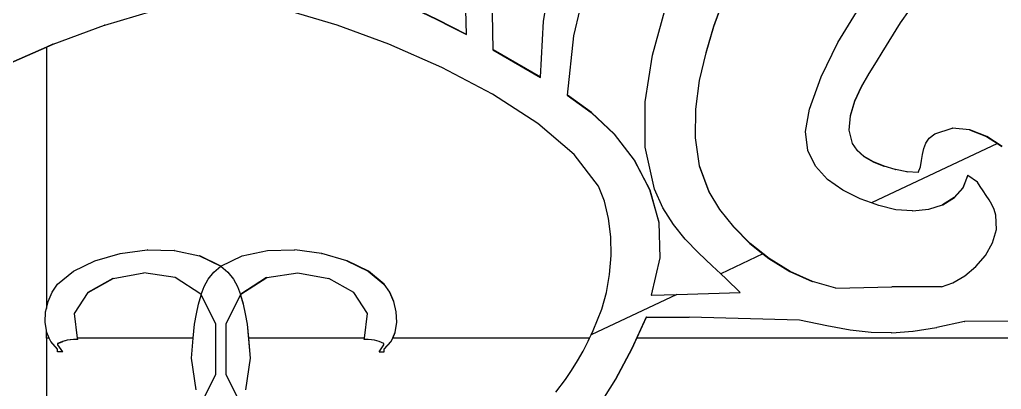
# Model space of a CAD drawing. Header units: inches. Extents: x 1397 to 20304, y -27267 to -746.
# Drawn here: x 3471.11 to 3485.87, y -9117.46 to -9111.9 of the extents above; entities that cross this region are included whole.
import ezdxf

# ---------------------------------------------------------------- set-up
doc = ezdxf.new("R2010")
doc.units = ezdxf.units.IN
doc.header["$LTSCALE"] = 17
doc.header["$MEASUREMENT"] = 0
doc.layers.add('OUTLINE', color=1, linetype='Continuous', lineweight=25)

# ---------------------------------------------------------------- blocks, each defined once
blk = doc.blocks.new('fddd')
for p, q in [((-419.99, -3286.89), (-419.865, -3286.128)), ((-421.148, -3287.087), (-421.168, -3286.307)), ((-414.344, -3286.512), (-414.623, -3286.913)), ((-414.619, -3286.913), (-414.339, -3286.512)), ((-426.584, -3286.947), (-425.881, -3286.737)), ((-423.093, -3286.947), (-423.801, -3286.737)), ((-419.44, -3286.708), (-419.536, -3287.11)), ((-419.531, -3287.11), (-419.436, -3286.708)), ((-418.352, -3287.397), (-418.159, -3286.709)), ((-417.304, -3286.613), (-417.431, -3286.97)), ((-417.426, -3286.97), (-417.299, -3286.613)), ((-415.561, -3287.208), (-415.244, -3286.687)), ((-421.822, -3286.753), (-421.592, -3286.865)), ((-421.588, -3286.865), (-421.817, -3286.753)), ((-421.592, -3286.865), (-421.368, -3286.979)), ((-421.592, -3286.865), (-421.588, -3286.865)), ((-421.363, -3286.979), (-421.588, -3286.865)), ((-420.759, -3286.77), (-420.751, -3287.318)), ((-420.746, -3287.318), (-420.755, -3286.77)), ((-420.032, -3287.73), (-419.99, -3286.89)), ((-427.362, -3287.234), (-426.589, -3286.947)), ((-426.584, -3286.947), (-426.589, -3286.947)), ((-422.316, -3287.234), (-423.093, -3286.947)), ((-421.368, -3286.979), (-421.363, -3286.979)), ((-421.368, -3286.979), (-421.148, -3287.09)), ((-421.148, -3287.087), (-421.363, -3286.979)), ((-417.431, -3286.97), (-417.55, -3287.364)), ((-417.545, -3287.364), (-417.426, -3286.97)), ((-417.431, -3286.97), (-417.426, -3286.97)), ((-414.623, -3286.913), (-414.899, -3287.359)), ((-414.894, -3287.359), (-414.619, -3286.913)), ((-414.623, -3286.913), (-414.619, -3286.913)), ((-421.148, -3287.09), (-421.148, -3287.087)), ((-419.536, -3287.11), (-419.635, -3288.002)), ((-419.63, -3288.002), (-419.531, -3287.11)), ((-419.536, -3287.11), (-419.531, -3287.11)), ((-427.464, -3287.277), (-428.163, -3287.585)), ((-428.158, -3287.585), (-427.464, -3287.279)), ((-427.464, -3287.279), (-427.362, -3287.234)), ((-427.367, -3287.234), (-427.464, -3287.277)), ((-427.464, -3287.277), (-427.464, -3287.279)), ((-427.464, -3287.279), (-427.464, -3291.207)), ((-427.362, -3287.234), (-427.367, -3287.234)), ((-421.519, -3287.585), (-422.316, -3287.234)), ((-420.751, -3287.318), (-420.746, -3287.318)), ((-420.751, -3287.318), (-420.032, -3287.733)), ((-420.032, -3287.73), (-420.746, -3287.318)), ((-415.812, -3287.727), (-415.561, -3287.208)), ((-418.461, -3288.099), (-418.352, -3287.397)), ((-417.55, -3287.364), (-417.646, -3287.782)), ((-417.641, -3287.782), (-417.545, -3287.364)), ((-417.55, -3287.364), (-417.545, -3287.364)), ((-414.899, -3287.359), (-414.987, -3287.497)), ((-414.982, -3287.497), (-414.894, -3287.359)), ((-414.899, -3287.359), (-414.894, -3287.359)), ((-420.755, -3287.988), (-421.519, -3287.585)), ((-414.987, -3287.497), (-415.097, -3287.673)), ((-415.092, -3287.673), (-414.982, -3287.497)), ((-414.987, -3287.497), (-414.982, -3287.497)), ((-420.032, -3287.733), (-420.032, -3287.73)), ((-415.99, -3288.209), (-415.812, -3287.727)), ((-415.097, -3287.673), (-415.21, -3287.874)), ((-415.206, -3287.874), (-415.092, -3287.673)), ((-415.097, -3287.673), (-415.092, -3287.673)), ((-417.646, -3287.782), (-417.704, -3288.213)), ((-417.7, -3288.213), (-417.641, -3287.782)), ((-417.646, -3287.782), (-417.641, -3287.782)), ((-415.21, -3287.874), (-415.31, -3288.092)), ((-415.306, -3288.092), (-415.206, -3287.874)), ((-415.21, -3287.874), (-415.206, -3287.874)), ((-420.074, -3288.428), (-420.755, -3287.988)), ((-419.635, -3288.002), (-419.63, -3288.002)), ((-419.635, -3288.002), (-419.272, -3288.261)), ((-419.267, -3288.261), (-419.63, -3288.002)), ((-418.46, -3288.782), (-418.461, -3288.099)), ((-417.704, -3288.213), (-417.71, -3288.643)), ((-417.705, -3288.643), (-417.7, -3288.213)), ((-417.704, -3288.213), (-417.7, -3288.213)), ((-416.049, -3288.547), (-415.99, -3288.209)), ((-415.31, -3288.092), (-415.378, -3288.313)), ((-415.373, -3288.313), (-415.306, -3288.092)), ((-415.31, -3288.092), (-415.306, -3288.092)), ((-419.272, -3288.261), (-419.267, -3288.261)), ((-419.272, -3288.261), (-418.927, -3288.589)), ((-418.922, -3288.589), (-419.267, -3288.261)), ((-415.378, -3288.313), (-415.396, -3288.529)), ((-415.391, -3288.529), (-415.373, -3288.313)), ((-415.378, -3288.313), (-415.373, -3288.313)), ((-419.526, -3288.893), (-420.074, -3288.428)), ((-414.105, -3288.583), (-413.844, -3288.499)), ((-413.844, -3288.499), (-413.84, -3288.499)), ((-413.84, -3288.499), (-413.841, -3288.499)), ((-413.581, -3288.52), (-413.84, -3288.499)), ((-418.927, -3288.589), (-418.922, -3288.589)), ((-418.927, -3288.589), (-418.625, -3288.98)), ((-418.62, -3288.98), (-418.922, -3288.589)), ((-417.71, -3288.643), (-417.705, -3288.643)), ((-417.71, -3288.643), (-417.648, -3289.061)), ((-417.643, -3289.061), (-417.705, -3288.643)), ((-416.012, -3288.832), (-416.049, -3288.547)), ((-415.396, -3288.529), (-415.391, -3288.529)), ((-415.396, -3288.529), (-415.345, -3288.728)), ((-415.34, -3288.728), (-415.391, -3288.529)), ((-414.239, -3288.721), (-414.187, -3288.646)), ((-414.187, -3288.646), (-414.105, -3288.583)), ((-413.581, -3288.52), (-413.328, -3288.62)), ((-413.581, -3288.52), (-413.577, -3288.52)), ((-413.323, -3288.62), (-413.577, -3288.52)), ((-413.328, -3288.62), (-413.323, -3288.62)), ((-413.328, -3288.62), (-413.162, -3288.728)), ((-413.091, -3288.772), (-413.323, -3288.62)), ((-418.321, -3289.412), (-418.46, -3288.782)), ((-415.345, -3288.728), (-415.34, -3288.728)), ((-415.345, -3288.728), (-415.278, -3288.829)), ((-415.273, -3288.829), (-415.34, -3288.728)), ((-413.162, -3288.728), (-415.058, -3289.62)), ((-414.289, -3288.893), (-414.27, -3288.804)), ((-414.27, -3288.804), (-414.239, -3288.721)), ((-413.162, -3288.728), (-413.096, -3288.772)), ((-419.164, -3289.371), (-419.526, -3288.893)), ((-415.897, -3289.07), (-416.012, -3288.832)), ((-415.278, -3288.829), (-415.273, -3288.829)), ((-415.278, -3288.829), (-415.17, -3288.921)), ((-415.166, -3288.921), (-415.273, -3288.829)), ((-415.17, -3288.921), (-415.033, -3289.002)), ((-415.17, -3288.921), (-415.166, -3288.921)), ((-415.028, -3289.002), (-415.166, -3288.921)), ((-414.304, -3288.985), (-414.289, -3288.893)), ((-418.625, -3288.98), (-418.62, -3288.98)), ((-418.625, -3288.98), (-418.392, -3289.424)), ((-418.388, -3289.424), (-418.62, -3288.98)), ((-417.648, -3289.061), (-417.643, -3289.061)), ((-417.648, -3289.061), (-417.503, -3289.454)), ((-417.498, -3289.454), (-417.643, -3289.061)), ((-415.718, -3289.267), (-415.897, -3289.07)), ((-415.033, -3289.002), (-415.028, -3289.002)), ((-415.033, -3289.002), (-414.873, -3289.069)), ((-414.868, -3289.069), (-415.028, -3289.002)), ((-414.873, -3289.069), (-414.868, -3289.069)), ((-414.701, -3289.119), (-414.868, -3289.069)), ((-414.353, -3289.163), (-414.322, -3289.076)), ((-414.322, -3289.076), (-414.304, -3288.985)), ((-414.701, -3289.119), (-414.696, -3289.119)), ((-414.525, -3289.152), (-414.696, -3289.119)), ((-414.525, -3289.152), (-414.52, -3289.152)), ((-414.353, -3289.163), (-414.52, -3289.152)), ((-413.609, -3289.205), (-413.681, -3289.393)), ((-413.677, -3289.393), (-413.606, -3289.208)), ((-413.606, -3289.208), (-413.609, -3289.205)), ((-413.461, -3289.309), (-413.606, -3289.208)), ((-419.071, -3289.597), (-419.164, -3289.371)), ((-415.489, -3289.427), (-415.718, -3289.267)), ((-413.681, -3289.393), (-413.811, -3289.541)), ((-413.806, -3289.541), (-413.677, -3289.393)), ((-413.681, -3289.393), (-413.677, -3289.393)), ((-413.42, -3289.376), (-413.461, -3289.309)), ((-413.375, -3289.441), (-413.42, -3289.376)), ((-418.392, -3289.424), (-418.255, -3289.916)), ((-418.392, -3289.424), (-418.388, -3289.424)), ((-418.25, -3289.916), (-418.388, -3289.424)), ((-418.193, -3289.696), (-418.321, -3289.412)), ((-417.503, -3289.454), (-417.342, -3289.721)), ((-417.503, -3289.454), (-417.498, -3289.454)), ((-417.337, -3289.721), (-417.498, -3289.454)), ((-415.228, -3289.557), (-415.489, -3289.427)), ((-413.811, -3289.541), (-413.987, -3289.65)), ((-413.982, -3289.65), (-413.806, -3289.541)), ((-413.811, -3289.541), (-413.806, -3289.541)), ((-413.33, -3289.507), (-413.375, -3289.441)), ((-413.286, -3289.575), (-413.33, -3289.507)), ((-419.009, -3289.853), (-419.071, -3289.597)), ((-418.036, -3289.944), (-418.193, -3289.696)), ((-415.058, -3289.62), (-415.228, -3289.557)), ((-414.948, -3289.661), (-415.058, -3289.62)), ((-414.691, -3289.723), (-414.948, -3289.661)), ((-414.195, -3289.717), (-413.987, -3289.65)), ((-413.987, -3289.65), (-413.982, -3289.65)), ((-413.246, -3289.646), (-413.286, -3289.575)), ((-413.212, -3289.722), (-413.246, -3289.646)), ((-417.342, -3289.721), (-417.337, -3289.721)), ((-417.342, -3289.721), (-417.133, -3289.983)), ((-417.129, -3289.983), (-417.337, -3289.721)), ((-414.438, -3289.742), (-414.691, -3289.723)), ((-414.438, -3289.742), (-414.436, -3289.741)), ((-414.436, -3289.741), (-414.433, -3289.742)), ((-414.433, -3289.742), (-414.2, -3289.717)), ((-414.2, -3289.717), (-414.195, -3289.717)), ((-413.188, -3289.806), (-413.212, -3289.722)), ((-413.179, -3290.019), (-413.188, -3289.806)), ((-418.976, -3290.129), (-419.009, -3289.853)), ((-418.255, -3289.916), (-418.25, -3289.916)), ((-418.255, -3289.916), (-418.239, -3290.447)), ((-418.235, -3290.447), (-418.25, -3289.916)), ((-417.856, -3290.165), (-418.036, -3289.944)), ((-417.133, -3289.983), (-417.129, -3289.983)), ((-417.133, -3289.983), (-416.884, -3290.233)), ((-416.879, -3290.233), (-417.129, -3289.983)), ((-418.972, -3290.413), (-418.976, -3290.129)), ((-413.235, -3290.223), (-413.179, -3290.019)), ((-417.66, -3290.369), (-417.856, -3290.165)), ((-416.884, -3290.233), (-416.879, -3290.233)), ((-416.884, -3290.233), (-416.69, -3290.388)), ((-416.595, -3290.459), (-416.879, -3290.233)), ((-413.342, -3290.412), (-413.235, -3290.223)), ((-426.735, -3290.493), (-426.357, -3290.383)), ((-426.357, -3290.383), (-425.95, -3290.328)), ((-425.945, -3290.328), (-425.95, -3290.328)), ((-425.945, -3290.328), (-425.543, -3290.336)), ((-425.538, -3290.336), (-425.543, -3290.336)), ((-425.538, -3290.336), (-425.164, -3290.415)), ((-425.159, -3290.415), (-425.164, -3290.415)), ((-425.164, -3290.415), (-424.843, -3290.574)), ((-424.839, -3290.572), (-425.159, -3290.415)), ((-424.839, -3290.572), (-424.519, -3290.415)), ((-424.519, -3290.415), (-424.139, -3290.336)), ((-424.139, -3290.336), (-423.732, -3290.328)), ((-423.732, -3290.328), (-423.728, -3290.328)), ((-423.326, -3290.383), (-423.728, -3290.328)), ((-423.326, -3290.383), (-423.321, -3290.383)), ((-422.948, -3290.493), (-423.321, -3290.383)), ((-418.995, -3290.696), (-418.972, -3290.413)), ((-417.453, -3290.565), (-417.66, -3290.369)), ((-416.69, -3290.388), (-417.323, -3290.686)), ((-416.69, -3290.388), (-416.6, -3290.459)), ((-413.487, -3290.579), (-413.342, -3290.412)), ((-427.057, -3290.649), (-426.735, -3290.493)), ((-424.948, -3290.663), (-424.843, -3290.574)), ((-424.843, -3290.574), (-424.84, -3290.574)), ((-424.84, -3290.574), (-424.839, -3290.572)), ((-424.84, -3290.574), (-424.734, -3290.663)), ((-422.948, -3290.493), (-422.943, -3290.493)), ((-422.948, -3290.493), (-422.626, -3290.649)), ((-422.621, -3290.649), (-422.943, -3290.493)), ((-418.239, -3290.447), (-418.371, -3291.009)), ((-418.366, -3291.009), (-418.235, -3290.447)), ((-418.239, -3290.447), (-418.235, -3290.447)), ((-417.323, -3290.686), (-417.453, -3290.565)), ((-416.6, -3290.459), (-416.595, -3290.459)), ((-416.6, -3290.459), (-416.286, -3290.653)), ((-416.281, -3290.653), (-416.595, -3290.459)), ((-413.655, -3290.718), (-413.487, -3290.579)), ((-427.295, -3290.843), (-427.057, -3290.649)), ((-426.459, -3290.757), (-425.999, -3290.673)), ((-425.529, -3290.743), (-425.999, -3290.673)), ((-425.03, -3290.766), (-424.948, -3290.663)), ((-424.734, -3290.663), (-424.653, -3290.766)), ((-424.148, -3290.743), (-423.684, -3290.673)), ((-423.684, -3290.673), (-423.218, -3290.757)), ((-422.626, -3290.649), (-422.621, -3290.649)), ((-422.626, -3290.649), (-422.388, -3290.843)), ((-422.383, -3290.843), (-422.621, -3290.649)), ((-419.043, -3290.967), (-418.995, -3290.696)), ((-417.241, -3290.762), (-417.323, -3290.686)), ((-416.286, -3290.653), (-416.281, -3290.653)), ((-416.286, -3290.653), (-415.948, -3290.805)), ((-415.943, -3290.805), (-416.281, -3290.653)), ((-413.833, -3290.822), (-413.655, -3290.718)), ((-427.377, -3290.961), (-427.295, -3290.843)), ((-426.464, -3290.757), (-426.841, -3290.969)), ((-426.837, -3290.969), (-426.459, -3290.757)), ((-426.459, -3290.757), (-426.464, -3290.757)), ((-425.14, -3290.992), (-425.529, -3290.743)), ((-425.092, -3290.88), (-425.03, -3290.766)), ((-424.653, -3290.766), (-424.591, -3290.88)), ((-424.153, -3290.743), (-424.542, -3290.992)), ((-424.538, -3290.992), (-424.148, -3290.743)), ((-424.153, -3290.743), (-424.148, -3290.743)), ((-422.841, -3290.969), (-423.218, -3290.757)), ((-422.388, -3290.843), (-422.305, -3290.961)), ((-422.388, -3290.843), (-422.383, -3290.843)), ((-422.3, -3290.961), (-422.383, -3290.843)), ((-417.031, -3290.968), (-417.241, -3290.762)), ((-415.948, -3290.805), (-415.943, -3290.805)), ((-415.593, -3290.905), (-415.943, -3290.805)), ((-414.006, -3290.885), (-413.833, -3290.822)), ((-427.439, -3291.103), (-427.377, -3290.961)), ((-426.841, -3290.969), (-427.047, -3291.283)), ((-427.042, -3291.283), (-426.837, -3290.969)), ((-426.837, -3290.969), (-426.841, -3290.969)), ((-425.177, -3291.142), (-425.139, -3291.006)), ((-425.136, -3290.999), (-425.14, -3290.992)), ((-425.139, -3291.006), (-425.136, -3290.999)), ((-425.136, -3290.999), (-425.092, -3290.88)), ((-424.914, -3291.445), (-425.136, -3290.999)), ((-424.546, -3290.999), (-424.768, -3291.445)), ((-424.591, -3290.88), (-424.546, -3290.999)), ((-424.543, -3290.993), (-424.546, -3290.999)), ((-424.546, -3290.999), (-424.544, -3291.004)), ((-424.544, -3291.004), (-424.541, -3290.999)), ((-424.544, -3291.004), (-424.543, -3291.006)), ((-424.542, -3290.992), (-424.543, -3290.993)), ((-424.541, -3290.999), (-424.543, -3290.993)), ((-424.543, -3291.006), (-424.506, -3291.142)), ((-424.538, -3291.006), (-424.543, -3291.006)), ((-424.542, -3290.992), (-424.538, -3290.992)), ((-424.541, -3290.999), (-424.538, -3290.992)), ((-424.538, -3291.006), (-424.541, -3290.999)), ((-424.501, -3291.142), (-424.538, -3291.006)), ((-422.635, -3291.283), (-422.841, -3290.969)), ((-422.305, -3290.961), (-422.3, -3290.961)), ((-422.305, -3290.961), (-422.243, -3291.103)), ((-422.239, -3291.103), (-422.3, -3290.961)), ((-417.986, -3290.997), (-419.271, -3291.602)), ((-419.114, -3291.217), (-419.043, -3290.967)), ((-418.371, -3291.009), (-418.366, -3291.009)), ((-418.366, -3291.009), (-417.986, -3290.997)), ((-417.986, -3290.997), (-417.031, -3290.968)), ((-415.593, -3290.905), (-414.75, -3290.885)), ((-414.006, -3290.885), (-414.75, -3290.885)), ((-427.464, -3291.207), (-427.439, -3291.103)), ((-425.208, -3291.289), (-425.177, -3291.142)), ((-424.506, -3291.142), (-424.474, -3291.289)), ((-424.501, -3291.142), (-424.506, -3291.142)), ((-424.469, -3291.289), (-424.501, -3291.142)), ((-422.243, -3291.103), (-422.239, -3291.103)), ((-422.243, -3291.103), (-422.207, -3291.257)), ((-422.202, -3291.257), (-422.239, -3291.103)), ((-427.484, -3291.416), (-427.476, -3291.257)), ((-427.476, -3291.257), (-427.464, -3291.207)), ((-427.042, -3291.283), (-427.047, -3291.283)), ((-427.047, -3291.283), (-427, -3291.653)), ((-426.995, -3291.653), (-427.042, -3291.283)), ((-425.239, -3291.445), (-425.208, -3291.289)), ((-424.474, -3291.289), (-424.443, -3291.445)), ((-424.469, -3291.289), (-424.474, -3291.289)), ((-424.438, -3291.445), (-424.469, -3291.289)), ((-422.683, -3291.653), (-422.635, -3291.283)), ((-422.207, -3291.257), (-422.202, -3291.257)), ((-422.207, -3291.257), (-422.199, -3291.416)), ((-422.194, -3291.416), (-422.202, -3291.257)), ((-419.176, -3291.38), (-419.114, -3291.217)), ((-427.464, -3291.539), (-427.484, -3291.416)), ((-425.257, -3291.653), (-425.239, -3291.445)), ((-424.918, -3292.196), (-424.914, -3291.445)), ((-424.768, -3291.445), (-424.765, -3292.196)), ((-424.438, -3291.445), (-424.443, -3291.445)), ((-424.443, -3291.445), (-424.401, -3291.954)), ((-424.421, -3291.653), (-424.438, -3291.445)), ((-422.199, -3291.416), (-422.224, -3291.569)), ((-422.219, -3291.569), (-422.194, -3291.416)), ((-422.199, -3291.416), (-422.194, -3291.416)), ((-419.243, -3291.541), (-419.176, -3291.38)), ((-418.445, -3291.341), (-418.663, -3291.81)), ((-418.585, -3291.653), (-418.44, -3291.341)), ((-418.44, -3291.341), (-418.445, -3291.341)), ((-418.44, -3291.341), (-417.8, -3291.341)), ((-416.139, -3291.382), (-417.8, -3291.341)), ((-415.728, -3291.47), (-416.139, -3291.382)), ((-413.659, -3291.403), (-414.075, -3291.493)), ((-413.659, -3291.403), (-413.654, -3291.403)), ((-402.996, -3291.382), (-413.654, -3291.403)), ((-427.464, -3291.653), (-427.464, -3291.539)), ((-427.459, -3291.569), (-427.464, -3291.539)), ((-427.421, -3291.653), (-427.459, -3291.569)), ((-427.453, -3291.57), (-427.453, -3291.571)), ((-422.224, -3291.569), (-422.261, -3291.653)), ((-422.257, -3291.653), (-422.219, -3291.569)), ((-422.224, -3291.569), (-422.219, -3291.569)), ((-419.295, -3291.653), (-419.271, -3291.602)), ((-419.271, -3291.602), (-419.243, -3291.541)), ((-415.377, -3291.532), (-415.728, -3291.47)), ((-415.061, -3291.568), (-415.377, -3291.532)), ((-414.756, -3291.574), (-415.061, -3291.568)), ((-414.756, -3291.574), (-414.755, -3291.574)), ((-414.755, -3291.574), (-414.751, -3291.574)), ((-414.751, -3291.574), (-414.437, -3291.55)), ((-414.437, -3291.55), (-414.432, -3291.55)), ((-414.432, -3291.55), (-414.079, -3291.493)), ((-414.079, -3291.493), (-414.075, -3291.493)), ((-427.421, -3291.653), (-427.464, -3291.653)), ((-427.464, -3291.653), (-427.464, -3293.692)), ((-427.397, -3291.706), (-427.421, -3291.653)), ((-427.295, -3291.818), (-427.397, -3291.706)), ((-427.258, -3291.719), (-427.295, -3291.735)), ((-427.29, -3291.735), (-427.295, -3291.735)), ((-427.295, -3291.735), (-427.295, -3291.756)), ((-427.29, -3291.756), (-427.295, -3291.756)), ((-427.295, -3291.756), (-427.22, -3291.859)), ((-427.29, -3291.735), (-427.254, -3291.719)), ((-427.29, -3291.756), (-427.29, -3291.735)), ((-427.216, -3291.859), (-427.29, -3291.756)), ((-427.224, -3291.705), (-427.258, -3291.719)), ((-427.254, -3291.719), (-427.258, -3291.719)), ((-427.254, -3291.719), (-427.219, -3291.705)), ((-427.219, -3291.705), (-427.224, -3291.705)), ((-427.188, -3291.693), (-427.219, -3291.705)), ((-427.184, -3291.693), (-427.188, -3291.693)), ((-427.15, -3291.685), (-427.184, -3291.693)), ((-427.145, -3291.685), (-427.15, -3291.685)), ((-427.107, -3291.678), (-427.145, -3291.685)), ((-427.102, -3291.678), (-427.107, -3291.678)), ((-427.057, -3291.674), (-427.102, -3291.678)), ((-427.052, -3291.674), (-427.057, -3291.674)), ((-426.997, -3291.673), (-427.052, -3291.674)), ((-426.995, -3291.653), (-427, -3291.653)), ((-427, -3291.653), (-426.997, -3291.673)), ((-426.992, -3291.673), (-426.997, -3291.673)), ((-425.257, -3291.653), (-426.995, -3291.653)), ((-426.992, -3291.673), (-426.995, -3291.653)), ((-425.282, -3291.954), (-425.257, -3291.653)), ((-422.683, -3291.653), (-424.421, -3291.653)), ((-424.396, -3291.954), (-424.421, -3291.653)), ((-422.685, -3291.673), (-422.683, -3291.653)), ((-422.625, -3291.674), (-422.685, -3291.673)), ((-422.575, -3291.678), (-422.625, -3291.674)), ((-422.532, -3291.685), (-422.575, -3291.678)), ((-422.494, -3291.693), (-422.532, -3291.685)), ((-422.459, -3291.705), (-422.494, -3291.693)), ((-422.462, -3291.859), (-422.388, -3291.756)), ((-422.424, -3291.719), (-422.459, -3291.705)), ((-422.388, -3291.735), (-422.424, -3291.719)), ((-422.285, -3291.706), (-422.388, -3291.818)), ((-422.388, -3291.756), (-422.388, -3291.735)), ((-422.383, -3291.818), (-422.28, -3291.706)), ((-422.261, -3291.653), (-422.285, -3291.706)), ((-422.285, -3291.706), (-422.28, -3291.706)), ((-422.28, -3291.706), (-422.257, -3291.653)), ((-422.257, -3291.653), (-422.261, -3291.653)), ((-419.295, -3291.653), (-422.257, -3291.653)), ((-419.394, -3291.85), (-419.316, -3291.698)), ((-419.316, -3291.698), (-419.295, -3291.653)), ((-418.658, -3291.81), (-418.585, -3291.653)), ((-402.11, -3291.653), (-418.585, -3291.653)), ((-427.295, -3291.859), (-427.295, -3291.818)), ((-427.22, -3291.859), (-427.295, -3291.859)), ((-427.216, -3291.859), (-427.22, -3291.859)), ((-422.462, -3291.859), (-422.388, -3291.859)), ((-422.388, -3291.818), (-422.383, -3291.818)), ((-422.388, -3291.818), (-422.388, -3291.859)), ((-422.388, -3291.859), (-422.383, -3291.859)), ((-422.383, -3291.859), (-422.383, -3291.818)), ((-419.478, -3291.997), (-419.394, -3291.85)), ((-418.663, -3291.81), (-418.906, -3292.273)), ((-418.901, -3292.273), (-418.658, -3291.81)), ((-418.663, -3291.81), (-418.658, -3291.81)), ((-425.211, -3292.43), (-425.282, -3291.954)), ((-424.401, -3291.954), (-424.472, -3292.43)), ((-424.467, -3292.43), (-424.396, -3291.954)), ((-424.396, -3291.954), (-424.401, -3291.954)), ((-419.567, -3292.139), (-419.478, -3291.997)), ((-425.131, -3292.634), (-424.918, -3292.196)), ((-424.765, -3292.196), (-424.551, -3292.634)), ((-419.66, -3292.274), (-419.567, -3292.139)), ((-419.803, -3292.465), (-419.66, -3292.274)), ((-418.906, -3292.273), (-419.186, -3292.715)), ((-419.181, -3292.715), (-418.901, -3292.273)), ((-418.906, -3292.273), (-418.901, -3292.273))]:
    blk.add_line(p, q)

msp = doc.modelspace()

# ---------------------------------------------------------------- block references
at = {"layer": 'OUTLINE'}
msp.add_blockref('fddd', (3898.978, -5825.038), dxfattribs=at)

doc.saveas('drawing.dxf')
